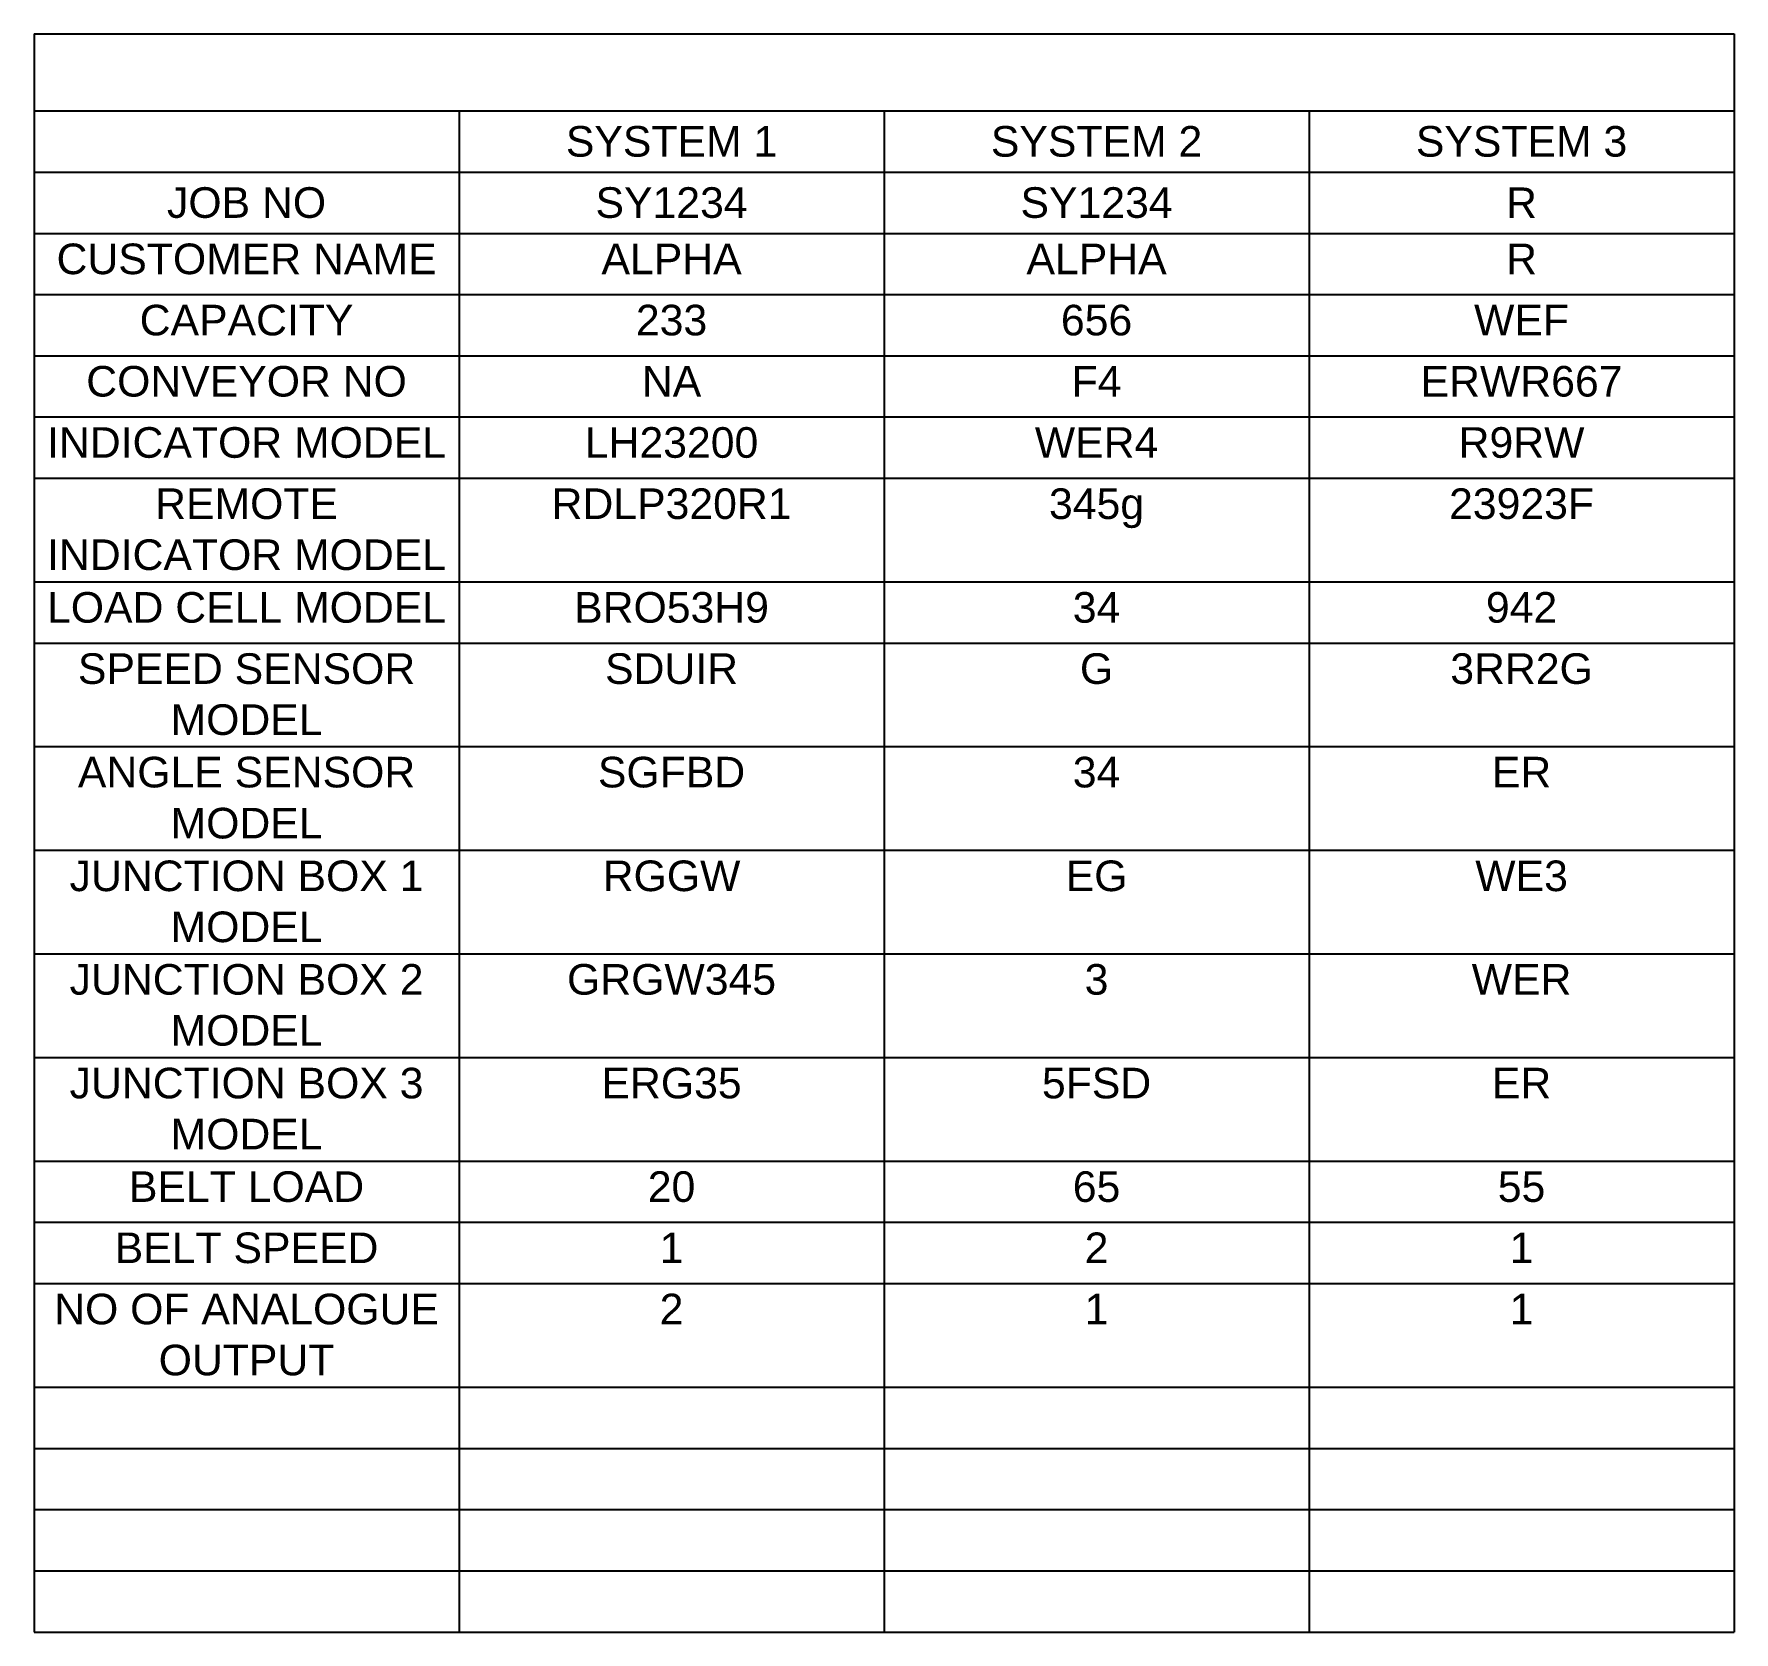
# Model space of a CAD drawing. Header units: inches. Extents: x 2.2 to 12.2, y 1.9 to 11.3.
import ezdxf

# ---------------------------------------------------------------- set-up
doc = ezdxf.new("R2010")
doc.units = ezdxf.units.IN
doc.header["$MEASUREMENT"] = 0
doc.styles.get("Standard").update_dxf_attribs({"font": 'arial.ttf'})

# ---------------------------------------------------------------- blocks, each defined once
blk = doc.blocks.new('*T4')
at = {"color": 0, "lineweight": -2}
for p, q in [((0, 0), (10, 0)), ((0, 0), (0, -9.4)), ((10, 0), (10, -9.4)), ((0, -0.453), (10, -0.453)), ((2.5, -0.453), (2.5, -9.4)), ((5, -0.453), (5, -9.4)), ((7.5, -0.453), (7.5, -9.4)), ((0, -0.813), (10, -0.813)), ((0, -1.173), (10, -1.173)), ((0, -1.533), (10, -1.533)), ((0, -1.893), (10, -1.893)), ((0, -2.253), (10, -2.253)), ((0, -2.613), (10, -2.613)), ((0, -3.223), (10, -3.223)), ((0, -3.583), (10, -3.583)), ((0, -4.192), (10, -4.192)), ((0, -4.802), (10, -4.802)), ((0, -5.411), (10, -5.411)), ((0, -6.021), (10, -6.021)), ((0, -6.63), (10, -6.63)), ((0, -6.99), (10, -6.99)), ((0, -7.35), (10, -7.35)), ((0, -7.96), (10, -7.96)), ((0, -8.32), (10, -8.32)), ((0, -8.68), (10, -8.68)), ((0, -9.04), (10, -9.04)), ((0, -9.4), (10, -9.4))]:
    blk.add_line(p, q, dxfattribs=at)
at = {"color": 0, "char_height": 0.18, "width": 2.38}
for s, insert, attachment_point in [('SYSTEM 1', (3.75, -0.633), 5), ('SYSTEM 2', (6.25, -0.633), 5), ('SYSTEM 3', (8.75, -0.633), 5), ('JOB NO', (1.25, -0.993), 5), ('SY1234', (3.75, -0.993), 5), ('SY1234', (6.25, -0.993), 5), ('R', (8.75, -0.993), 5), ('CUSTOMER NAME', (1.25, -1.233), 2), ('ALPHA ', (3.75, -1.233), 2), ('ALPHA', (6.25, -1.233), 2), ('R', (8.75, -1.233), 2), ('CAPACITY', (1.25, -1.593), 2), ('233', (3.75, -1.593), 2), ('656', (6.25, -1.593), 2), ('WEF', (8.75, -1.593), 2), ('CONVEYOR NO', (1.25, -1.953), 2), ('NA', (3.75, -1.953), 2), ('F4', (6.25, -1.953), 2), ('ERWR667', (8.75, -1.953), 2), ('INDICATOR MODEL', (1.25, -2.313), 2), ('LH23200', (3.75, -2.313), 2), ('WER4', (6.25, -2.313), 2), ('R9RW', (8.75, -2.313), 2), ('REMOTE INDICATOR MODEL', (1.25, -2.673), 2), ('RDLP320R1', (3.75, -2.673), 2), ('345g', (6.25, -2.673), 2), ('23923F', (8.75, -2.673), 2), ('LOAD CELL MODEL', (1.25, -3.283), 2), ('BRO53H9', (3.75, -3.283), 2), ('34', (6.25, -3.283), 2), ('942', (8.75, -3.283), 2), ('SPEED SENSOR MODEL', (1.25, -3.643), 2), ('SDUIR', (3.75, -3.643), 2), ('G', (6.25, -3.643), 2), ('3RR2G', (8.75, -3.643), 2), ('ANGLE SENSOR MODEL', (1.25, -4.252), 2), ('SGFBD', (3.75, -4.252), 2), ('34', (6.25, -4.252), 2), ('ER', (8.75, -4.252), 2), ('JUNCTION BOX 1 MODEL', (1.25, -4.862), 2), ('RGGW', (3.75, -4.862), 2), ('EG', (6.25, -4.862), 2), ('WE3', (8.75, -4.862), 2), ('JUNCTION BOX 2 MODEL', (1.25, -5.471), 2), ('GRGW345', (3.75, -5.471), 2), ('3', (6.25, -5.471), 2), ('WER', (8.75, -5.471), 2), ('JUNCTION BOX 3 MODEL', (1.25, -6.081), 2), ('ERG35', (3.75, -6.081), 2), ('5FSD', (6.25, -6.081), 2), ('ER', (8.75, -6.081), 2), ('BELT LOAD ', (1.25, -6.69), 2), ('20', (3.75, -6.69), 2), ('65', (6.25, -6.69), 2), ('55', (8.75, -6.69), 2), ('BELT SPEED', (1.25, -7.05), 2), ('1', (3.75, -7.05), 2), ('2', (6.25, -7.05), 2), ('1', (8.75, -7.05), 2), ('NO OF ANALOGUE OUTPUT', (1.25, -7.41), 2), ('2', (3.75, -7.41), 2), ('1', (6.25, -7.41), 2), ('1', (8.75, -7.41), 2)]:
    blk.add_mtext(s, dxfattribs=dict(at, insert=insert, attachment_point=attachment_point))

msp = doc.modelspace()

# ---------------------------------------------------------------- block references
msp.add_blockref('*T4', (2.152, 11.294))

doc.saveas('drawing.dxf')
